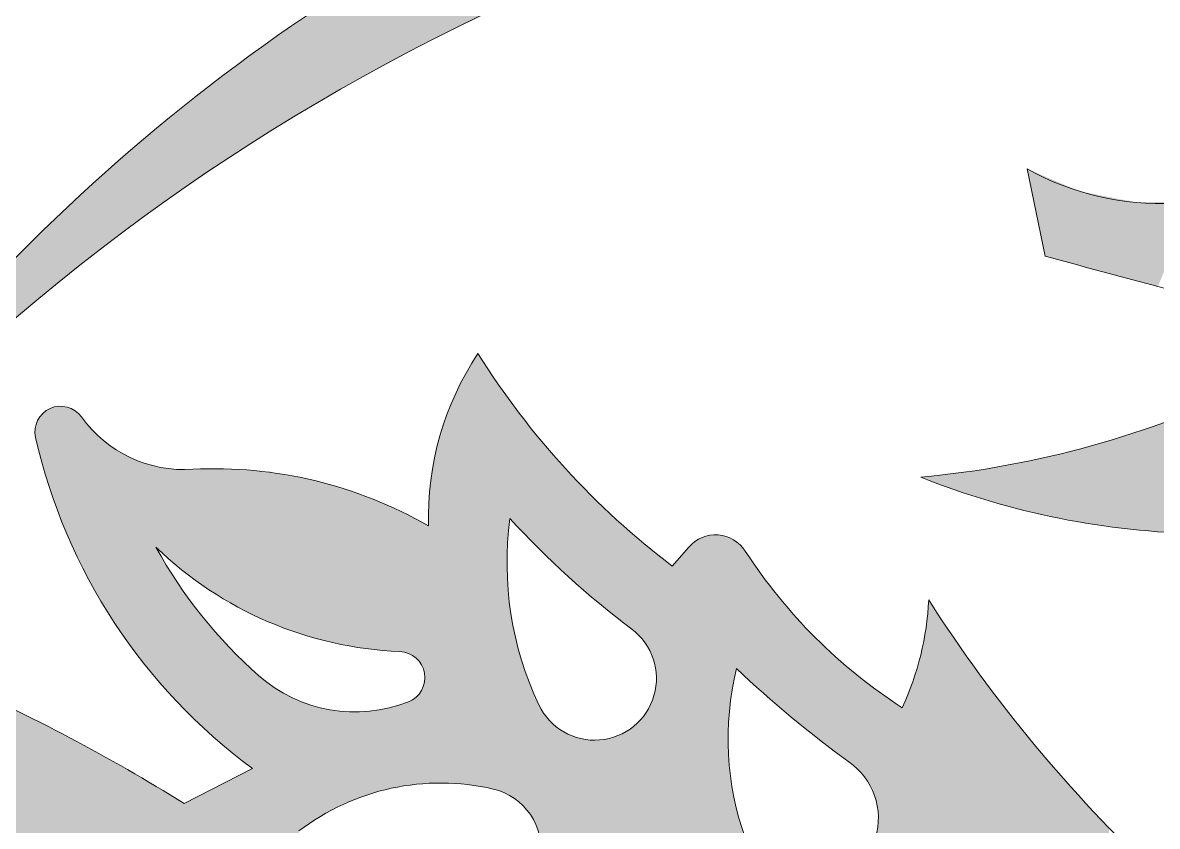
# Model space of a CAD drawing. Extents: x -99 to 297, y 0 to 529.
# Drawn here: x 210.97 to 220.08, y 352.34 to 358.8 of the extents above; entities that cross this region are included whole.
import ezdxf

# ---------------------------------------------------------------- set-up
doc = ezdxf.new("R2010")
doc.units = 0

msp = doc.modelspace()

# ---------------------------------------------------------------- linework, layer by layer
at = {"color": 7, "lineweight": 13, "ltscale": 0.017881}
msp.add_line((219.0359, 357.6243), (219.1804, 356.9238), dxfattribs=at)
at = {"color": 7, "lineweight": 13, "ltscale": 0.005073}
msp.add_line((216.1856, 354.4341), (216.3189, 354.587), dxfattribs=at)
at = {"color": 7, "lineweight": 13, "ltscale": 0.01542}
msp.add_line((212.8131, 352.8091), (212.2652, 352.5259), dxfattribs=at)
at = {"color": 7, "lineweight": 13}
for centre, radius, start, end in [((220.1053, 359.5487), 2.2016, 240.94042, 72.48885), ((221.9655, 343.5041), 17.0056, 94.11923, 139.76765), ((221.6471, 346.3838), 15.0351, 114.09198, 147.38428), ((246.3355, 455.8753), 102.6099, 254.654229, 255.586331), ((216.5977, 354.825), 2.3709, 146.30269, 181.65987), ((220.0949, 359.5756), 6.459, 212.12982, 232.7525), ((217.4597, 362.9197), 7.8056, 275.31233, 295.77514), ((211.2721, 355.5121), 0.2058, 35.69814, 192.57756), ((212.2645, 356.2252), 1.0162, 215.69814, 273.95184), ((215.5218, 356.4838), 4.5651, 192.8659, 233.60583), ((212.508, 351.7669), 3.4488, 60.08821, 92.88241), ((220.5479, 361.0776), 6.3843, 248.2521, 269.09494), ((217.5223, 354.4591), 2.664, 172.31009, 205.3378), ((220.0949, 359.5756), 7.059, 222.40106, 233.13633), ((216.5335, 354.3999), 0.2847, 32.92281, 138.91446), ((215.4062, 356.4345), 3.8415, 208.75654, 228.5987), ((214.1206, 356.7412), 2.9964, 225.98337, 267.64989), ((220.3344, 356.8611), 4.2435, 212.92282, 237.141), ((215.9608, 354.2666), 2.2872, 334.90174, 357.37749), ((228.1277, 360.487), 11.7329, 212.62128, 226.67947), ((215.5627, 353.5312), 0.4958, 205.3378, 53.13633), ((213.9891, 353.5381), 0.2095, 291.58034, 87.6499), ((213.6371, 354.428), 1.1665, 228.5987, 291.58034), ((219.0227, 353.0468), 2.3883, 166.35833, 199.69558), ((223.0221, 360.2989), 9.2025, 226.62246, 233.92415), ((204.5376, 340.1603), 14.5817, 57.99765, 66.33714), ((217.2947, 352.4094), 0.5469, 197.83837, 55.67321), ((214.3247, 350.8177), 1.8734, 76.9926, 127.38538), ((214.6339, 352.1566), 0.4992, 266.36054, 76.9926)]:
    msp.add_arc(centre, radius, start, end, dxfattribs=at)
at = {"color": 7, "lineweight": 5}
for points in [[(214.2601, 358.6638), (215.0242, 359.0285), (214.0537, 359.3606), (214.5298, 359.6277)], [(214.2601, 358.6638), (214.0537, 359.3606), (213.5151, 358.2614), (213.5875, 359.0763)], [(213.132, 358.7753), (213.5151, 358.2614), (213.5875, 359.0763)], [(213.132, 358.7753), (212.6877, 358.4579), (213.5151, 358.2614), (212.791, 357.8225)], [(212.2552, 358.1247), (212.791, 357.8225), (212.6877, 358.4579)], [(212.2552, 358.1247), (211.8351, 357.7759), (212.791, 357.8225), (212.0897, 357.3481)], [(211.4279, 357.4122), (212.0897, 357.3481), (211.8351, 357.7759)], [(219.4584, 357.4443), (219.0359, 357.6243), (219.2811, 356.8962), (219.1804, 356.9238)], [(211.0343, 357.0339), (211.4129, 356.8394), (211.4279, 357.4122), (212.0897, 357.3481)], [(219.4584, 357.4443), (219.2811, 356.8962), (219.4824, 356.8414), (219.3817, 356.8688)], [(219.909, 357.3559), (219.4584, 357.4443), (219.5831, 356.8142), (219.4824, 356.8414)], [(220.3681, 357.3629), (219.909, 357.3559), (220.0871, 356.6794), (219.9862, 356.7062)], [(219.909, 357.3559), (219.5831, 356.8142), (219.7846, 356.76), (219.6839, 356.787)], [(219.909, 357.3559), (219.7846, 356.76), (219.9862, 356.7062), (219.8854, 356.733)], [(210.6546, 356.6415), (210.7622, 356.2976), (211.0343, 357.0339), (211.4129, 356.8394)], [(214.5759, 356.0634), (214.6454, 352.6634), (214.6252, 356.1404)], [(214.6252, 356.1404), (214.6454, 352.6634), (214.7038, 356.0183), (214.7463, 352.643)], [(214.5759, 356.0634), (214.5297, 355.9845), (214.6454, 352.6634), (214.5435, 352.6782)], [(214.7038, 356.0183), (214.7463, 352.643), (214.7852, 355.8979), (214.8344, 352.6138)], [(214.5297, 355.9845), (214.4865, 355.9039), (214.5435, 352.6782), (214.4465, 355.8217)], [(214.5435, 352.6782), (214.4465, 355.8217), (214.4409, 352.6874), (214.4096, 355.738)], [(214.7852, 355.8979), (214.8344, 352.6138), (214.8693, 355.7794), (214.8584, 354.4328)], [(211.2559, 355.7173), (211.2212, 355.7115), (211.3212, 354.6964), (211.2459, 354.8848)], [(211.2559, 355.7173), (211.3212, 354.6964), (211.291, 355.717)], [(211.3257, 355.7108), (211.291, 355.717), (211.4047, 354.5115), (211.3212, 354.6964)], [(214.4409, 352.6874), (214.4096, 355.738), (214.3761, 355.653)], [(214.8693, 355.7794), (214.8584, 354.4328), (214.8592, 354.5287)], [(214.8592, 354.5287), (214.8634, 354.6246), (214.8693, 355.7794), (214.8711, 354.7203)], [(214.8693, 355.7794), (214.8711, 354.7203), (214.956, 355.6628), (214.8823, 354.8156)], [(211.1066, 355.6344), (211.0882, 355.6044), (211.1208, 355.2706), (211.0752, 355.5717)], [(211.1298, 355.6608), (211.1066, 355.6344), (211.1791, 355.0763), (211.1208, 355.2706)], [(211.1298, 355.6608), (211.1791, 355.0763), (211.1572, 355.6829)], [(211.188, 355.6999), (211.1572, 355.6829), (211.2459, 354.8848), (211.1791, 355.0763)], [(211.188, 355.6999), (211.2459, 354.8848), (211.2212, 355.7115)], [(211.3257, 355.7108), (211.4047, 354.5115), (211.3587, 355.6988)], [(211.4047, 354.5115), (211.3893, 355.6813), (211.3587, 355.6988)], [(211.4964, 354.3306), (211.4164, 355.6589), (211.4047, 354.5115), (211.3893, 355.6813)], [(211.4786, 355.581), (211.4392, 355.6322), (211.4964, 354.3306), (211.4164, 355.6589)], [(214.3458, 355.5667), (214.4409, 352.6874), (214.3761, 355.653)], [(214.8823, 354.8156), (214.9384, 354.7549), (214.956, 355.6628), (214.9952, 354.6948)], [(214.956, 355.6628), (214.9952, 354.6948), (215.0453, 355.5482), (215.0527, 354.6354)], [(211.0713, 355.4673), (211.0679, 355.5373), (211.0666, 355.5022)], [(211.1208, 355.2706), (211.0752, 355.5717), (211.0713, 355.4673), (211.0679, 355.5373)], [(211.5211, 355.5324), (211.4786, 355.581), (211.596, 354.1539), (211.4964, 354.3306)], [(214.3458, 355.5667), (214.3188, 355.4793), (214.4409, 352.6874), (214.338, 352.691)], [(215.1372, 355.4356), (215.0453, 355.5482), (215.1109, 354.5768), (215.0527, 354.6354)], [(219.8849, 355.5005), (220.0122, 354.7158), (220.0499, 355.5565), (220.157, 354.7053)], [(220.0499, 355.5565), (220.157, 354.7053), (220.2136, 355.6161), (220.302, 354.698)], [(211.5211, 355.5324), (211.596, 354.1539), (211.5665, 355.4866)], [(211.6149, 355.4438), (211.5665, 355.4866), (211.7034, 353.9818), (211.596, 354.1539)], [(211.6149, 355.4438), (211.7034, 353.9818), (211.6658, 355.4041)], [(214.338, 352.691), (214.3188, 355.4793), (214.2752, 355.3017), (214.2953, 355.3909)], [(219.5514, 355.3997), (219.5799, 354.7671), (219.7187, 355.4482), (219.7236, 354.7467)], [(219.7187, 355.4482), (219.7236, 354.7467), (219.8849, 355.5005)], [(219.7236, 354.7467), (219.8677, 354.7296), (219.8849, 355.5005), (220.0122, 354.7158)], [(211.7191, 355.3677), (211.6658, 355.4041), (211.8184, 353.8146), (211.7034, 353.9818)], [(211.7191, 355.3677), (211.8184, 353.8146), (211.7747, 355.3348)], [(215.1372, 355.4356), (215.1109, 354.5768), (215.2315, 355.3252), (215.1697, 354.5187)], [(219.2137, 355.3138), (219.294, 354.8176), (219.383, 355.3549), (219.4367, 354.7907)], [(219.383, 355.3549), (219.4367, 354.7907), (219.5514, 355.3997), (219.5799, 354.7671)], [(211.8322, 355.3055), (211.7747, 355.3348), (211.9406, 353.6527), (211.8184, 353.8146)], [(211.8322, 355.3055), (211.9406, 353.6527), (211.8915, 355.2799)], [(211.9523, 355.2581), (211.8915, 355.2799), (212.0699, 353.4964), (211.9406, 353.6527)], [(214.338, 352.691), (214.2752, 355.3017), (214.2454, 355.1213), (214.2586, 355.2118)], [(215.1697, 354.5187), (215.2293, 354.4614), (215.2315, 355.3252), (215.2895, 354.4048)], [(215.2315, 355.3252), (215.2895, 354.4048), (215.3284, 355.2169), (215.3504, 354.3488)], [(218.8725, 355.2431), (219.0108, 354.8811), (219.0435, 355.2766), (219.152, 354.8477)], [(219.0435, 355.2766), (219.152, 354.8477), (219.2137, 355.3138), (219.294, 354.8176)], [(211.9523, 355.2581), (212.0699, 353.4964), (212.0143, 355.2403)], [(212.0774, 355.2263), (212.0143, 355.2403), (212.0385, 354.5864), (212.0699, 353.4964)], [(212.0774, 355.2263), (212.0385, 354.5864), (212.1385, 354.494)], [(212.1412, 355.2165), (212.0774, 355.2263), (212.2427, 354.4063), (212.1385, 354.494)], [(212.1412, 355.2165), (212.2427, 354.4063), (212.2055, 355.2107)], [(212.27, 355.209), (212.2055, 355.2107), (212.3507, 354.3234), (212.2427, 354.4063)], [(212.27, 355.209), (212.3507, 354.3234), (212.3345, 355.2114)], [(212.4578, 355.2154), (212.3345, 355.2114), (212.4624, 354.2455), (212.3507, 354.3234)], [(212.4578, 355.2154), (212.4624, 354.2455), (212.5812, 355.215)], [(212.4624, 354.2455), (212.5775, 354.1727), (212.5812, 355.215), (212.6958, 354.1053)], [(212.5812, 355.215), (212.6958, 354.1053), (212.7045, 355.2101), (212.817, 354.0432)], [(212.7045, 355.2101), (212.817, 354.0432), (212.8275, 355.2009), (212.941, 353.9868)], [(212.8275, 355.2009), (212.941, 353.9868), (212.9501, 355.1873), (213.0673, 353.936)], [(212.9501, 355.1873), (213.0673, 353.936), (213.0722, 355.1693), (213.1959, 353.8911)], [(215.3284, 355.2169), (215.3504, 354.3488), (215.4276, 355.1107)], [(218.3557, 355.1658), (218.4544, 355.0463), (218.5285, 355.1877), (218.592, 355.0003)], [(218.5285, 355.1877), (218.592, 355.0003), (218.7008, 355.2135), (218.7307, 354.9574)], [(218.7008, 355.2135), (218.7307, 354.9574), (218.8725, 355.2431)], [(218.7307, 354.9574), (218.8703, 354.9176), (218.8725, 355.2431), (219.0108, 354.8811)], [(213.1959, 353.8911), (213.1935, 355.1469), (213.0722, 355.1693)], [(213.3263, 353.852), (213.3139, 355.1203), (213.1959, 353.8911), (213.1935, 355.1469)], [(213.4584, 353.8189), (213.4334, 355.0893), (213.3263, 353.852), (213.3139, 355.1203)], [(213.5919, 353.7918), (213.5516, 355.0541), (213.4584, 353.8189), (213.4334, 355.0893)], [(214.338, 352.691), (214.2454, 355.1213), (214.2351, 352.6889), (214.2357, 355.0304)], [(215.3504, 354.3488), (215.4119, 354.2936), (215.4276, 355.1107), (215.4741, 354.2392)], [(215.4276, 355.1107), (215.4741, 354.2392), (215.5292, 355.0069), (215.5369, 354.1854)], [(218.1824, 355.1477), (218.3178, 355.0955), (218.3557, 355.1658), (218.4544, 355.0463)], [(213.7264, 353.7709), (213.6685, 355.0146), (213.5919, 353.7918), (213.5516, 355.0541)], [(213.8618, 353.756), (213.7839, 354.971), (213.7264, 353.7709), (213.6685, 355.0146)], [(214.2351, 352.6889), (214.2357, 355.0304), (214.2278, 354.7563), (214.2295, 354.9392)], [(215.6332, 354.9053), (215.5292, 355.0069), (215.6003, 354.1324), (215.5369, 354.1854)], [(213.9977, 353.7473), (213.8977, 354.9234), (213.8618, 353.756), (213.7839, 354.971)], [(214.0331, 353.7429), (214.0097, 354.8716), (213.9977, 353.7473), (213.8977, 354.9234)], [(214.2295, 354.9392), (214.2269, 354.8478), (214.2278, 354.7563)], [(215.6332, 354.9053), (215.6003, 354.1324), (215.7393, 354.8062), (215.6644, 354.0802)], [(214.1198, 354.8159), (214.0097, 354.8716), (214.0671, 353.7325), (214.0331, 353.7429)], [(214.1198, 354.8159), (214.0671, 353.7325), (214.1276, 353.6953), (214.0989, 353.7164)], [(214.2278, 354.7563), (214.1198, 354.8159), (214.1522, 353.6695), (214.1276, 353.6953)], [(215.6644, 354.0802), (215.729, 354.0287), (215.7393, 354.8062), (215.7943, 353.9779)], [(215.7393, 354.8062), (215.7943, 353.9779), (215.8477, 354.7094), (215.8601, 353.9279)], [(214.2278, 354.7563), (214.1522, 353.6695), (214.1867, 353.6075), (214.1721, 353.64)], [(214.2278, 354.7563), (214.1867, 353.6075), (214.1986, 353.5375), (214.1956, 353.573)], [(214.2351, 352.6889), (214.2278, 354.7563), (214.1955, 353.5021), (214.1986, 353.5375)], [(215.8477, 354.7094), (215.8601, 353.9279), (215.9583, 354.6151)], [(216.3953, 354.6488), (216.3675, 354.6312), (216.4249, 350.9365), (216.3419, 354.6105)], [(216.4249, 350.9365), (216.456, 354.6738), (216.3953, 354.6488), (216.4249, 354.6631)], [(216.4249, 350.9365), (216.6532, 352.7477), (216.456, 354.6738), (216.6439, 352.8341)], [(216.456, 354.6738), (216.6439, 352.8341), (216.4881, 354.6809), (216.6377, 352.9207)], [(216.4881, 354.6809), (216.6377, 352.9207), (216.5208, 354.6843), (216.5537, 354.6839)], [(216.6347, 353.0075), (216.5863, 354.6796), (216.6377, 352.9207), (216.5537, 354.6839)], [(216.6347, 353.0075), (216.6349, 353.0944), (216.5863, 354.6796), (216.6183, 354.6717)], [(216.649, 354.6601), (216.6183, 354.6717), (216.6382, 353.1811), (216.6349, 353.0944)], [(216.649, 354.6601), (216.6382, 353.1811), (216.6542, 353.3541), (216.6446, 353.2677)], [(216.6783, 354.645), (216.649, 354.6601), (216.667, 353.44), (216.6542, 353.3541)], [(216.6783, 354.645), (216.667, 353.44), (216.7056, 354.6266), (216.6828, 353.5254)], [(216.6828, 353.5254), (216.7018, 353.6101), (216.7056, 354.6266), (216.7552, 353.56)], [(216.7056, 354.6266), (216.7552, 353.56), (216.7306, 354.6053), (216.753, 354.5812)], [(212.0385, 354.5864), (212.0699, 353.4964), (212.0793, 354.5139), (212.206, 353.346)], [(215.8601, 353.9279), (215.9417, 353.851), (215.9583, 354.6151), (216.0038, 353.7576)], [(215.9583, 354.6151), (216.0038, 353.7576), (216.0709, 354.5233), (216.0434, 353.6526)], [(216.3374, 351.0009), (216.3189, 354.587), (216.2449, 351.058), (216.1856, 354.4341)], [(216.4249, 350.9365), (216.3419, 354.6105), (216.3374, 351.0009), (216.3189, 354.587)], [(216.753, 354.5812), (216.7552, 353.56), (216.7724, 354.5546), (216.8091, 353.5103)], [(216.7724, 354.5546), (216.8091, 353.5103), (216.8346, 354.4614), (216.8634, 353.461)], [(212.0793, 354.5139), (212.206, 353.346), (212.1216, 354.4424), (212.1655, 354.3718)], [(216.1481, 351.1075), (216.0709, 354.5233), (216.0584, 353.5415), (216.0434, 353.6526)], [(216.2449, 351.058), (216.1856, 354.4341), (216.1481, 351.1075), (216.0709, 354.5233)], [(216.8346, 354.4614), (216.8634, 353.461), (216.8992, 354.3698), (216.918, 353.4122)], [(212.2109, 354.3021), (212.1655, 354.3718), (212.3487, 353.2018), (212.206, 353.346)], [(214.8344, 352.6138), (214.8611, 354.3368), (214.8584, 354.4328)], [(216.8992, 354.3698), (216.918, 353.4122), (216.9662, 354.2799), (216.9731, 353.3638)], [(212.2109, 354.3021), (212.3487, 353.2018), (212.2578, 354.2335)], [(214.9155, 352.5688), (214.8672, 354.2411), (214.8344, 352.6138), (214.8611, 354.3368)], [(216.9662, 354.2799), (216.9731, 353.3638), (217.0355, 354.1918)], [(212.3487, 353.2018), (212.3062, 354.1658), (212.2578, 354.2335)], [(214.9155, 352.5688), (214.8898, 354.0505), (214.8672, 354.2411), (214.8768, 354.1456)], [(216.9731, 353.3638), (217.0285, 353.3158), (217.0355, 354.1918), (217.0843, 353.2683)], [(217.0355, 354.1918), (217.0843, 353.2683), (217.1072, 354.1056), (217.1405, 353.2212)], [(212.4977, 353.0641), (212.356, 354.0993), (212.3487, 353.2018), (212.3062, 354.1658)], [(212.4599, 353.9695), (212.4072, 354.0338), (212.4977, 353.0641), (212.356, 354.0993)], [(217.1072, 354.1056), (217.1405, 353.2212), (217.1811, 354.0213), (217.1971, 353.1746)], [(218.3654, 351.1953), (218.2456, 354.162), (218.2377, 354.0501), (218.2423, 354.106)], [(218.3654, 351.1953), (218.3437, 354.0112), (218.2456, 354.162)], [(214.9155, 352.5688), (214.9063, 353.9559), (214.8898, 354.0505)], [(217.1811, 354.0213), (217.1971, 353.1746), (217.2572, 353.939)], [(218.3654, 351.1953), (218.2377, 354.0501), (218.2243, 353.9388), (218.2317, 353.9943)], [(218.5137, 351.2124), (218.4442, 353.8619), (218.3654, 351.1953), (218.3437, 354.0112)], [(212.5139, 353.9063), (212.4599, 353.9695), (212.6526, 352.9331), (212.4977, 353.0641)], [(212.5139, 353.9063), (212.6526, 352.9331), (212.5693, 353.8443)], [(214.987, 352.5096), (214.9261, 353.862), (214.9155, 352.5688), (214.9063, 353.9559)], [(217.1971, 353.1746), (217.254, 353.1284), (217.2572, 353.939), (217.3113, 353.0827)], [(217.2572, 353.939), (217.3113, 353.0827), (217.3355, 353.8587), (217.3689, 353.0375)], [(218.2189, 351.1659), (218.2243, 353.9388), (218.2056, 353.8282), (218.2156, 353.8834)], [(218.3654, 351.1953), (218.2243, 353.9388), (218.2189, 351.1659)], [(212.6526, 352.9331), (212.6261, 353.7835), (212.5693, 353.8443)], [(214.9758, 353.6767), (214.9493, 353.7689), (214.987, 352.5096), (214.9261, 353.862)], [(217.3355, 353.8587), (217.3689, 353.0375), (217.4158, 353.7806), (217.427, 352.9927)], [(218.2189, 351.1659), (218.2056, 353.8282), (218.1814, 353.7187), (218.1941, 353.7733)], [(218.663, 351.2172), (218.5469, 353.7142), (218.5137, 351.2124), (218.4442, 353.8619)], [(212.8131, 352.8091), (212.6841, 353.7239), (212.6526, 352.9331), (212.6261, 353.7835)], [(212.8039, 353.6087), (212.7434, 353.6656), (212.8131, 352.8091), (212.6841, 353.7239)], [(217.4158, 353.7806), (217.427, 352.9927), (217.4982, 353.7046)], [(218.2189, 351.1659), (218.1814, 353.7187), (218.1518, 353.6105), (218.1673, 353.6644)], [(218.663, 351.2172), (218.6519, 353.5681), (218.5469, 353.7142)], [(215.0056, 353.5854), (214.9758, 353.6767), (215.0462, 352.4381), (214.987, 352.5096)], [(217.427, 352.9927), (217.4853, 352.9483), (217.4982, 353.7046), (217.5441, 352.9045)], [(217.4982, 353.7046), (217.5441, 352.9045), (217.5826, 353.6307), (217.6031, 352.8611)], [(217.5826, 353.6307), (217.6031, 352.8611), (217.6689, 353.5592), (217.7008, 352.7758)], [(212.8039, 353.6087), (212.8131, 352.8091), (212.8657, 353.553), (212.9132, 350.5915)], [(212.8657, 353.553), (212.9132, 350.5915), (212.9276, 353.5021), (213.024, 348.5868)], [(215.0056, 353.5854), (215.0462, 352.4381), (215.0388, 353.4954)], [(216.048, 353.4298), (216.1481, 351.1075), (216.0584, 353.5415)], [(217.6689, 353.5592), (217.7008, 352.7758), (217.757, 353.4899), (217.7756, 352.6699)], [(218.2189, 351.1659), (218.1518, 353.6105), (218.1171, 353.5039), (218.1351, 353.557)], [(218.8122, 351.2094), (218.7591, 353.4236), (218.663, 351.2172), (218.6519, 353.5681)], [(212.9276, 353.5021), (213.024, 348.5868), (212.9928, 353.4556), (213.0246, 349.4381)], [(212.9928, 353.4556), (213.0246, 349.4381), (213.0611, 353.4137)], [(214.2351, 352.6889), (214.1955, 353.5021), (214.1716, 353.4352), (214.1864, 353.4676)], [(215.0388, 353.4954), (215.0462, 352.4381), (215.0751, 353.4065), (215.0912, 352.357)], [(217.757, 353.4899), (217.7756, 352.6699), (217.847, 353.423), (217.8234, 352.5494)], [(218.2189, 351.1659), (218.1171, 353.5039), (218.0771, 353.3991), (218.0977, 353.4513)], [(213.0246, 349.4381), (213.0573, 349.5374), (213.0611, 353.4137), (213.0947, 349.635)], [(213.0611, 353.4137), (213.0947, 349.635), (213.1321, 353.3765), (213.1368, 349.7307)], [(213.1321, 353.3765), (213.1368, 349.7307), (213.2055, 353.3443)], [(214.1324, 352.6812), (214.0981, 353.3591), (214.0303, 352.6678), (214.0662, 353.3433)], [(214.1324, 352.6812), (214.1516, 353.4058), (214.0981, 353.3591), (214.1268, 353.3802)], [(214.2351, 352.6889), (214.1716, 353.4352), (214.1324, 352.6812), (214.1516, 353.4058)], [(215.0751, 353.4065), (215.0912, 352.357), (215.1146, 353.3191), (215.1204, 352.2689)], [(216.048, 353.4298), (216.0128, 353.3234), (216.1481, 351.1075), (216.0476, 351.149)], [(217.847, 353.423), (217.8234, 352.5494), (217.8415, 352.421)], [(217.936, 351.071), (217.9387, 353.3585), (217.8415, 352.421), (217.847, 353.423)], [(218.0755, 351.1244), (218.032, 353.2964), (217.936, 351.071), (217.9387, 353.3585)], [(218.0755, 351.1244), (218.0771, 353.3991), (218.032, 353.2964), (218.0552, 353.3475)], [(218.2189, 351.1659), (218.0771, 353.3991), (218.0755, 351.1244)], [(218.9602, 351.1893), (218.8685, 353.2807), (218.8122, 351.2094), (218.7591, 353.4236)], [(210.872, 353.2942), (210.9394, 348.9116), (210.9912, 353.236), (211.0702, 349.0125)], [(213.1368, 349.7307), (213.1872, 352.3062), (213.2055, 353.3443), (213.2707, 352.3664)], [(213.2055, 353.3443), (213.2707, 352.3664), (213.2809, 353.3172), (213.3574, 352.422)], [(213.2809, 353.3172), (213.3574, 352.422), (213.358, 353.2954), (213.447, 352.4727)], [(213.358, 353.2954), (213.447, 352.4727), (213.4364, 353.2789)], [(213.4364, 353.2789), (213.447, 352.4727), (213.5157, 353.2678), (213.5393, 352.5184)], [(213.5157, 353.2678), (213.5393, 352.5184), (213.5957, 353.2622), (213.6339, 352.559)], [(213.5957, 353.2622), (213.6339, 352.559), (213.6758, 353.2621), (213.7306, 352.5944)], [(213.6758, 353.2621), (213.7306, 352.5944), (213.7557, 353.2675), (213.8291, 352.6243)], [(213.7557, 353.2675), (213.8291, 352.6243), (213.8351, 353.2784), (213.9291, 352.6488)], [(213.8351, 353.2784), (213.9291, 352.6488), (213.9135, 353.2947)], [(213.9907, 353.3164), (213.9135, 353.2947), (214.0303, 352.6678), (213.9291, 352.6488)], [(213.9907, 353.3164), (214.0303, 352.6678), (214.0662, 353.3433)], [(215.1146, 353.3191), (215.1204, 352.2689), (215.1737, 353.2238)], [(215.9546, 353.2275), (216.0476, 351.149), (216.0128, 353.3234)], [(219.106, 351.1569), (218.9801, 353.1396), (218.9602, 351.1893), (218.8685, 353.2807)], [(210.9912, 353.236), (211.0702, 349.0125), (211.1099, 353.1768), (211.2065, 349.1059)], [(211.1099, 353.1768), (211.2065, 349.1059), (211.228, 353.1165)], [(215.1204, 352.2689), (215.1328, 352.177), (215.1737, 353.2238), (215.1932, 351.1727)], [(215.1737, 353.2238), (215.1932, 351.1727), (215.2528, 353.1442), (215.2984, 351.2001)], [(215.8763, 353.1472), (215.9441, 351.1822), (215.9546, 353.2275), (216.0476, 351.149)], [(211.2065, 349.1059), (211.2261, 352.2251), (211.228, 353.1165), (211.294, 352.0915)], [(211.228, 353.1165), (211.294, 352.0915), (211.3456, 353.0551), (211.3677, 351.961)], [(215.2528, 353.1442), (215.2984, 351.2001), (215.3477, 353.0845), (215.4054, 351.219)], [(215.3477, 353.0845), (215.4054, 351.219), (215.4536, 353.0476), (215.5136, 351.2291)], [(215.6764, 353.0486), (215.7308, 351.2231), (215.782, 353.0866), (215.8383, 351.2069)], [(215.782, 353.0866), (215.8383, 351.2069), (215.8763, 353.1472), (215.9441, 351.1822)], [(219.106, 351.1569), (219.0939, 353.0002), (218.9801, 353.1396)], [(211.3456, 353.0551), (211.3677, 351.961), (211.4626, 352.9926)], [(211.3677, 351.961), (211.4472, 351.8339), (211.4626, 352.9926), (211.5321, 351.7104)], [(211.4626, 352.9926), (211.5321, 351.7104), (211.5791, 352.9291), (211.6224, 351.5909)], [(215.4536, 353.0476), (215.5136, 351.2291), (215.5651, 353.0354), (215.6223, 351.2305)], [(215.5651, 353.0354), (215.6223, 351.2305), (215.6764, 353.0486), (215.7308, 351.2231)], [(219.2486, 351.1125), (219.2097, 352.8625), (219.106, 351.1569), (219.0939, 353.0002)], [(211.5791, 352.9291), (211.6224, 351.5909), (211.6949, 352.8645), (211.7179, 351.4754)], [(211.6949, 352.8645), (211.7179, 351.4754), (211.8102, 352.7989), (211.8185, 351.3642)], [(212.8131, 352.8091), (212.2652, 352.5259), (212.389, 350.8807), (212.2666, 350.9672)], [(212.8131, 352.8091), (212.389, 350.8807), (212.6447, 350.7245), (212.5151, 350.7998)], [(212.8131, 352.8091), (212.6447, 350.7245), (212.9132, 350.5915), (212.7775, 350.655)], [(219.387, 351.0564), (219.3277, 352.7267), (219.2486, 351.1125), (219.2097, 352.8625)], [(211.8102, 352.7989), (211.8185, 351.3642), (211.9249, 352.7322)], [(211.8185, 351.3642), (211.9238, 351.2576), (211.9249, 352.7322), (212.0337, 351.1558)], [(211.9249, 352.7322), (212.0337, 351.1558), (212.0389, 352.6645), (212.1481, 351.0589)], [(216.4249, 350.9365), (216.6812, 352.5763), (216.6532, 352.7477), (216.6656, 352.6618)], [(219.5203, 350.9889), (219.4477, 352.5927), (219.387, 351.0564), (219.3277, 352.7267)], [(212.0389, 352.6645), (212.1481, 351.0589), (212.1524, 352.5957), (212.2666, 350.9672)], [(212.1524, 352.5957), (212.2666, 350.9672), (212.2652, 352.5259)], [(216.4249, 350.9365), (216.2693, 349.8775), (216.6812, 352.5763), (217.0371, 350.6516)], [(217.0371, 350.6516), (216.6998, 352.4915), (216.6812, 352.5763)], [(219.6474, 350.9106), (219.5698, 352.4605), (219.5203, 350.9889), (219.4477, 352.5927)], [(217.0371, 350.6516), (216.7463, 352.3242), (216.6998, 352.4915), (216.7216, 352.4074)], [(219.6939, 352.3302), (219.5698, 352.4605), (219.6697, 350.898), (219.6474, 350.9106)], [(217.936, 351.071), (217.8415, 352.421), (217.8014, 351.0063), (217.8289, 352.292)]]:
    msp.add_solid(points, dxfattribs=at)

doc.saveas('drawing.dxf')
